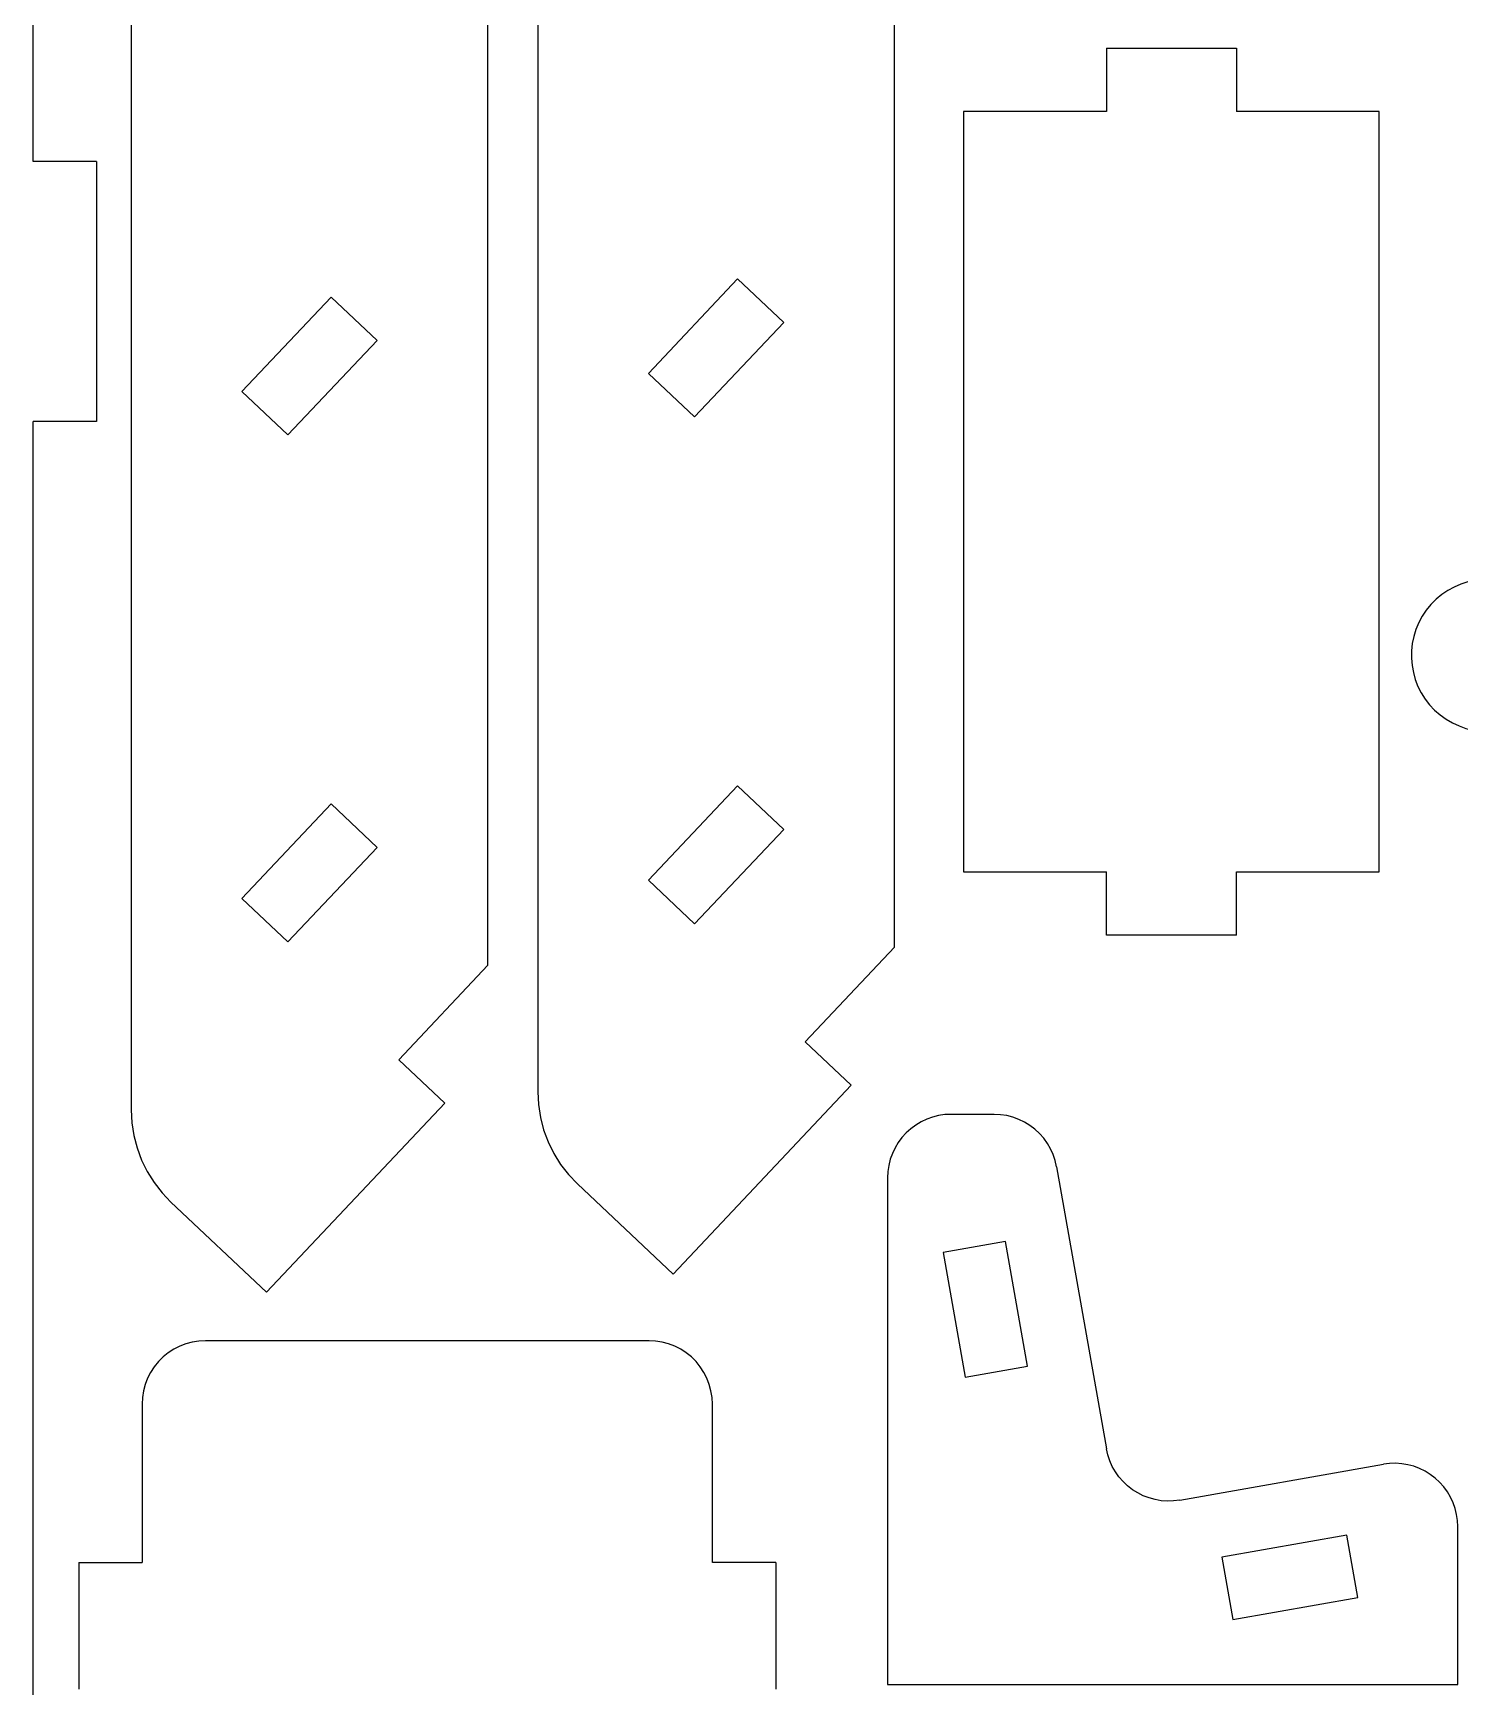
# Model space of a CAD drawing. Header units: millimetres. Extents: x -3928 to -434, y -548 to 1409.
# Drawn here: x -1954.5 to -1841.9, y 578.1 to 708.6 of the extents above; entities that cross this region are included whole.
import ezdxf

# ---------------------------------------------------------------- set-up
doc = ezdxf.new("R2010")
doc.units = ezdxf.units.MM
doc.header["$MEASUREMENT"] = 0
doc.layers.add('layer 1', color=7, linetype='Continuous')

msp = doc.modelspace()

# ---------------------------------------------------------------- linework, layer by layer
at = {"layer": 'layer 1', "color": 1, "lineweight": 25}
for points in [[(-1886.5045, 636.4513), (-1886.5045, 636.4513), (-1886.5045, 909.3735), (-1886.5045, 909.3735)], [(-1918.5906, 635.0244), (-1918.5906, 635.0244), (-1918.5906, 907.9466), (-1918.5906, 907.9466)], [(-1914.6512, 897.9696), (-1914.6512, 897.9696), (-1914.6512, 625.0474), (-1914.6512, 625.0474)], [(-1946.7374, 896.5427), (-1946.7374, 896.5427), (-1946.7374, 623.6205), (-1946.7374, 623.6205)], [(-1954.4801, 698.4439), (-1954.4801, 698.4439), (-1954.4801, 739.444), (-1954.4801, 739.444)], [(-1869.7678, 707.3929), (-1869.7678, 707.3929), (-1859.5179, 707.3929), (-1859.5179, 707.3929)], [(-1869.7678, 707.3929), (-1869.7678, 707.3929), (-1869.7678, 702.393), (-1869.7678, 702.393)], [(-1859.5179, 707.3929), (-1859.5179, 707.3929), (-1859.5179, 702.393), (-1859.5179, 702.393)], [(-1881.043, 702.393), (-1881.043, 702.393), (-1881.043, 642.3929), (-1881.043, 642.3929)], [(-1869.7678, 702.393), (-1869.7678, 702.393), (-1881.043, 702.393), (-1881.043, 702.393)], [(-1848.2428, 702.393), (-1848.2428, 702.393), (-1859.5179, 702.393), (-1859.5179, 702.393)], [(-1848.2428, 642.3929), (-1848.2428, 642.3929), (-1848.2428, 702.393), (-1848.2428, 702.393)], [(-1949.4802, 698.4439), (-1949.4802, 698.4439), (-1954.4801, 698.4439), (-1954.4801, 698.4439)], [(-1949.4802, 698.4439), (-1949.4802, 698.4439), (-1949.4802, 677.9439), (-1949.4802, 677.9439)], [(-1898.8771, 689.1852), (-1898.8771, 689.1852), (-1905.914, 681.7324), (-1905.914, 681.7324)], [(-1895.2414, 685.7527), (-1895.2414, 685.7527), (-1898.8771, 689.1852), (-1898.8771, 689.1852)], [(-1930.9633, 687.7587), (-1930.9633, 687.7587), (-1938.0001, 680.3055), (-1938.0001, 680.3055)], [(-1927.3279, 684.3262), (-1927.3279, 684.3262), (-1930.9633, 687.7587), (-1930.9633, 687.7587)], [(-1902.2783, 678.2999), (-1902.2783, 678.2999), (-1895.2414, 685.7527), (-1895.2414, 685.7527)], [(-1934.3644, 676.873), (-1934.3644, 676.873), (-1927.3279, 684.3262), (-1927.3279, 684.3262)], [(-1905.914, 681.7324), (-1905.914, 681.7324), (-1902.2783, 678.2999), (-1902.2783, 678.2999)], [(-1938.0001, 680.3055), (-1938.0001, 680.3055), (-1934.3644, 676.873), (-1934.3644, 676.873)], [(-1954.4801, 523.9441), (-1954.4801, 523.9441), (-1954.4801, 677.9439), (-1954.4801, 677.9439)], [(-1949.4802, 677.9439), (-1949.4802, 677.9439), (-1954.4801, 677.9439), (-1954.4801, 677.9439)], [(-1898.8771, 649.1855), (-1898.8771, 649.1855), (-1905.914, 641.7324), (-1905.914, 641.7324)], [(-1895.2414, 645.753), (-1895.2414, 645.753), (-1898.8771, 649.1855), (-1898.8771, 649.1855)], [(-1930.9633, 647.7586), (-1930.9633, 647.7586), (-1938.0001, 640.3055), (-1938.0001, 640.3055)], [(-1927.3279, 644.3261), (-1927.3279, 644.3261), (-1930.9633, 647.7586), (-1930.9633, 647.7586)], [(-1902.2783, 638.2998), (-1902.2783, 638.2998), (-1895.2414, 645.753), (-1895.2414, 645.753)], [(-1934.3644, 636.873), (-1934.3644, 636.873), (-1927.3279, 644.3261), (-1927.3279, 644.3261)], [(-1881.043, 642.3929), (-1881.043, 642.3929), (-1869.7678, 642.3929), (-1869.7678, 642.3929)], [(-1869.7678, 637.393), (-1869.7678, 637.393), (-1869.7678, 642.3929), (-1869.7678, 642.3929)], [(-1859.5179, 637.393), (-1859.5179, 637.393), (-1859.5179, 642.3929), (-1859.5179, 642.3929)], [(-1859.5179, 642.3929), (-1859.5179, 642.3929), (-1848.2428, 642.3929), (-1848.2428, 642.3929)], [(-1905.914, 641.7324), (-1905.914, 641.7324), (-1902.2783, 638.2998), (-1902.2783, 638.2998)], [(-1938.0001, 640.3055), (-1938.0001, 640.3055), (-1934.3644, 636.873), (-1934.3644, 636.873)], [(-1859.5179, 637.393), (-1859.5179, 637.393), (-1869.7678, 637.393), (-1869.7678, 637.393)], [(-1893.541, 628.9985), (-1893.541, 628.9985), (-1886.5045, 636.4513), (-1886.5045, 636.4513)], [(-1925.6271, 627.5716), (-1925.6271, 627.5716), (-1918.5906, 635.0244), (-1918.5906, 635.0244)], [(-1889.9053, 625.566), (-1889.9053, 625.566), (-1893.541, 628.9985), (-1893.541, 628.9985)], [(-1921.9914, 624.1391), (-1921.9914, 624.1391), (-1925.6271, 627.5716), (-1925.6271, 627.5716)], [(-1889.9053, 625.566), (-1889.9053, 625.566), (-1903.9786, 610.6597), (-1903.9786, 610.6597)], [(-1921.9914, 624.1391), (-1921.9914, 624.1391), (-1936.0651, 609.2328), (-1936.0651, 609.2328)], [(-1878.6253, 623.2646), (-1878.6253, 623.2646), (-1882.0455, 623.2646), (-1882.0455, 623.2646)], [(-1873.7012, 619.1328), (-1873.7012, 619.1328), (-1869.7769, 596.8771), (-1869.7769, 596.8771)], [(-1903.9786, 610.6597), (-1903.9786, 610.6597), (-1911.5161, 617.7759), (-1911.5161, 617.7759)], [(-1887.0454, 618.2646), (-1887.0454, 618.2646), (-1887.0454, 578.2646), (-1887.0454, 578.2646)], [(-1936.0651, 609.2328), (-1936.0651, 609.2328), (-1943.6022, 616.3491), (-1943.6022, 616.3491)], [(-1877.7398, 613.2428), (-1877.7398, 613.2428), (-1882.6639, 612.3747), (-1882.6639, 612.3747)], [(-1882.6639, 612.3747), (-1882.6639, 612.3747), (-1880.9275, 602.5265), (-1880.9275, 602.5265)], [(-1876.0035, 603.3947), (-1876.0035, 603.3947), (-1877.7398, 613.2428), (-1877.7398, 613.2428)], [(-1905.8725, 605.4062), (-1905.8725, 605.4062), (-1940.8726, 605.4062), (-1940.8726, 605.4062)], [(-1880.9275, 602.5265), (-1880.9275, 602.5265), (-1876.0035, 603.3947), (-1876.0035, 603.3947)], [(-1945.8726, 600.4063), (-1945.8726, 600.4063), (-1945.8726, 587.9063), (-1945.8726, 587.9063)], [(-1900.8726, 587.9063), (-1900.8726, 587.9063), (-1900.8726, 600.4063), (-1900.8726, 600.4063)], [(-1863.9847, 592.8212), (-1863.9847, 592.8212), (-1847.9139, 595.6551), (-1847.9139, 595.6551)], [(-1850.8063, 590.0678), (-1850.8063, 590.0678), (-1860.6545, 588.3314), (-1860.6545, 588.3314)], [(-1849.9381, 585.1437), (-1849.9381, 585.1437), (-1850.8063, 590.0678), (-1850.8063, 590.0678)], [(-1842.0454, 578.2646), (-1842.0454, 578.2646), (-1842.0454, 590.731), (-1842.0454, 590.731)], [(-1950.8728, 587.9063), (-1950.8728, 587.9063), (-1950.8728, 577.9065), (-1950.8728, 577.9065)], [(-1950.8728, 587.9063), (-1950.8728, 587.9063), (-1945.8726, 587.9063), (-1945.8726, 587.9063)], [(-1895.8727, 587.9063), (-1895.8727, 587.9063), (-1900.8726, 587.9063), (-1900.8726, 587.9063)], [(-1895.8727, 587.9063), (-1895.8727, 587.9063), (-1895.8727, 577.9065), (-1895.8727, 577.9065)], [(-1860.6545, 588.3314), (-1860.6545, 588.3314), (-1859.7863, 583.4074), (-1859.7863, 583.4074)], [(-1859.7863, 583.4074), (-1859.7863, 583.4074), (-1849.9381, 585.1437), (-1849.9381, 585.1437)], [(-1887.0454, 578.2646), (-1887.0454, 578.2646), (-1842.0454, 578.2646), (-1842.0454, 578.2646)]]:
    msp.add_open_spline(points, degree=3, dxfattribs=at)
for points, knots in [([(-1836.2999, 664.4158), (-1836.2999, 664.4158), (-1836.7892, 664.7199), (-1836.7892, 664.7199), (-1836.7892, 664.7199), (-1836.7892, 664.7199), (-1837.3056, 664.976), (-1837.3056, 664.976), (-1837.3056, 664.976), (-1837.3056, 664.976), (-1837.8443, 665.181), (-1837.8443, 665.181), (-1837.8443, 665.181), (-1837.8443, 665.181), (-1838.3999, 665.3334), (-1838.3999, 665.3334), (-1838.3999, 665.3334), (-1838.3999, 665.3334), (-1838.9679, 665.4318), (-1838.9679, 665.4318), (-1838.9679, 665.4318), (-1838.9679, 665.4318), (-1839.5426, 665.4755), (-1839.5426, 665.4755), (-1839.5426, 665.4755), (-1839.5426, 665.4755), (-1840.1187, 665.4636), (-1840.1187, 665.4636), (-1840.1187, 665.4636), (-1840.1187, 665.4636), (-1840.6909, 665.3965), (-1840.6909, 665.3965), (-1840.6909, 665.3965), (-1840.6909, 665.3965), (-1841.2543, 665.2752), (-1841.2543, 665.2752), (-1841.2543, 665.2752), (-1841.2543, 665.2752), (-1841.8032, 665.0998), (-1841.8032, 665.0998), (-1841.8032, 665.0998), (-1841.8032, 665.0998), (-1842.3331, 664.873), (-1842.3331, 664.873), (-1842.3331, 664.873), (-1842.3331, 664.873), (-1842.8386, 664.5961), (-1842.8386, 664.5961), (-1842.8386, 664.5961), (-1842.8386, 664.5961), (-1843.3152, 664.2722), (-1843.3152, 664.2722), (-1843.3152, 664.2722), (-1843.3152, 664.2722), (-1843.7583, 663.9039), (-1843.7583, 663.9039), (-1843.7583, 663.9039), (-1843.7583, 663.9039), (-1844.1643, 663.4951), (-1844.1643, 663.4951), (-1844.1643, 663.4951), (-1844.1643, 663.4951), (-1844.5291, 663.0491), (-1844.5291, 663.0491), (-1844.5291, 663.0491), (-1844.5291, 663.0491), (-1844.8498, 662.5701), (-1844.8498, 662.5701), (-1844.8498, 662.5701), (-1844.8498, 662.5701), (-1845.1225, 662.0624), (-1845.1225, 662.0624), (-1845.1225, 662.0624), (-1845.1225, 662.0624), (-1845.3454, 661.5311), (-1845.3454, 661.5311), (-1845.3454, 661.5311), (-1845.3454, 661.5311), (-1845.5165, 660.9808), (-1845.5165, 660.9808), (-1845.5165, 660.9808), (-1845.5165, 660.9808), (-1845.634, 660.4164), (-1845.634, 660.4164), (-1845.634, 660.4164), (-1845.634, 660.4164), (-1845.6968, 659.8438), (-1845.6968, 659.8438), (-1845.6968, 659.8438), (-1845.6968, 659.8438), (-1845.7042, 659.2674), (-1845.7042, 659.2674), (-1845.7042, 659.2674), (-1845.7042, 659.2674), (-1845.6562, 658.693), (-1845.6562, 658.693), (-1845.6562, 658.693), (-1845.6562, 658.693), (-1845.5536, 658.1261), (-1845.5536, 658.1261), (-1845.5536, 658.1261), (-1845.5536, 658.1261), (-1845.3969, 657.5716), (-1845.3969, 657.5716), (-1845.3969, 657.5716), (-1845.3969, 657.5716), (-1845.1877, 657.0346), (-1845.1877, 657.0346), (-1845.1877, 657.0346), (-1845.1877, 657.0346), (-1844.9281, 656.5199), (-1844.9281, 656.5199), (-1844.9281, 656.5199), (-1844.9281, 656.5199), (-1844.6205, 656.0327), (-1844.6205, 656.0327), (-1844.6205, 656.0327), (-1844.6205, 656.0327), (-1844.2673, 655.5773), (-1844.2673, 655.5773), (-1844.2673, 655.5773), (-1844.2673, 655.5773), (-1843.8719, 655.1579), (-1843.8719, 655.1579), (-1843.8719, 655.1579), (-1843.8719, 655.1579), (-1843.4383, 654.7786), (-1843.4383, 654.7786), (-1843.4383, 654.7786), (-1843.4383, 654.7786), (-1842.9702, 654.4421), (-1842.9702, 654.4421), (-1842.9702, 654.4421), (-1842.9702, 654.4421), (-1842.4721, 654.1524), (-1842.4721, 654.1524), (-1842.4721, 654.1524), (-1842.4721, 654.1524), (-1841.9485, 653.9118), (-1841.9485, 653.9118), (-1841.9485, 653.9118), (-1841.9485, 653.9118), (-1841.4042, 653.7224), (-1841.4042, 653.7224), (-1841.4042, 653.7224), (-1841.4042, 653.7224), (-1840.8443, 653.5862), (-1840.8443, 653.5862)], [0, 0, 0, 0, 0.02631579, 0.02631579, 0.02631579, 0.02631579, 0.05263158, 0.05263158, 0.05263158, 0.05263158, 0.07894737, 0.07894737, 0.07894737, 0.07894737, 0.10526316, 0.10526316, 0.10526316, 0.10526316, 0.13157895, 0.13157895, 0.13157895, 0.13157895, 0.15789474, 0.15789474, 0.15789474, 0.15789474, 0.18421053, 0.18421053, 0.18421053, 0.18421053, 0.21052632, 0.21052632, 0.21052632, 0.21052632, 0.23684211, 0.23684211, 0.23684211, 0.23684211, 0.26315789, 0.26315789, 0.26315789, 0.26315789, 0.28947368, 0.28947368, 0.28947368, 0.28947368, 0.31578947, 0.31578947, 0.31578947, 0.31578947, 0.34210526, 0.34210526, 0.34210526, 0.34210526, 0.36842105, 0.36842105, 0.36842105, 0.36842105, 0.39473684, 0.39473684, 0.39473684, 0.39473684, 0.42105263, 0.42105263, 0.42105263, 0.42105263, 0.44736842, 0.44736842, 0.44736842, 0.44736842, 0.47368421, 0.47368421, 0.47368421, 0.47368421, 0.5, 0.5, 0.5, 0.5, 0.52631579, 0.52631579, 0.52631579, 0.52631579, 0.55263158, 0.55263158, 0.55263158, 0.55263158, 0.57894737, 0.57894737, 0.57894737, 0.57894737, 0.60526316, 0.60526316, 0.60526316, 0.60526316, 0.63157895, 0.63157895, 0.63157895, 0.63157895, 0.65789474, 0.65789474, 0.65789474, 0.65789474, 0.68421053, 0.68421053, 0.68421053, 0.68421053, 0.71052632, 0.71052632, 0.71052632, 0.71052632, 0.73684211, 0.73684211, 0.73684211, 0.73684211, 0.76315789, 0.76315789, 0.76315789, 0.76315789, 0.78947368, 0.78947368, 0.78947368, 0.78947368, 0.81578947, 0.81578947, 0.81578947, 0.81578947, 0.84210526, 0.84210526, 0.84210526, 0.84210526, 0.86842105, 0.86842105, 0.86842105, 0.86842105, 0.89473684, 0.89473684, 0.89473684, 0.89473684, 0.92105263, 0.92105263, 0.92105263, 0.92105263, 0.94736842, 0.94736842, 0.94736842, 0.94736842, 1, 1, 1, 1]), ([(-1914.6512, 625.0474), (-1914.6512, 625.0474), (-1914.5994, 624.0314), (-1914.5994, 624.0314), (-1914.5994, 624.0314), (-1914.5994, 624.0314), (-1914.4449, 623.026), (-1914.4449, 623.026), (-1914.4449, 623.026), (-1914.4449, 623.026), (-1914.1887, 622.0417), (-1914.1887, 622.0417), (-1914.1887, 622.0417), (-1914.1887, 622.0417), (-1913.8338, 621.0882), (-1913.8338, 621.0882), (-1913.8338, 621.0882), (-1913.8338, 621.0882), (-1913.3844, 620.1759), (-1913.3844, 620.1759), (-1913.3844, 620.1759), (-1913.3844, 620.1759), (-1912.8443, 619.3137), (-1912.8443, 619.3137), (-1912.8443, 619.3137), (-1912.8443, 619.3137), (-1912.2192, 618.5111), (-1912.2192, 618.5111), (-1912.2192, 618.5111), (-1912.2192, 618.5111), (-1911.5161, 617.7759), (-1911.5161, 617.7759)], [0, 0, 0, 0, 0.11111111, 0.11111111, 0.11111111, 0.11111111, 0.22222222, 0.22222222, 0.22222222, 0.22222222, 0.33333333, 0.33333333, 0.33333333, 0.33333333, 0.44444444, 0.44444444, 0.44444444, 0.44444444, 0.55555556, 0.55555556, 0.55555556, 0.55555556, 0.66666667, 0.66666667, 0.66666667, 0.66666667, 0.77777778, 0.77777778, 0.77777778, 0.77777778, 1, 1, 1, 1]), ([(-1946.7374, 623.6205), (-1946.7374, 623.6205), (-1946.6855, 622.6045), (-1946.6855, 622.6045), (-1946.6855, 622.6045), (-1946.6855, 622.6045), (-1946.531, 621.5991), (-1946.531, 621.5991), (-1946.531, 621.5991), (-1946.531, 621.5991), (-1946.2749, 620.6148), (-1946.2749, 620.6148), (-1946.2749, 620.6148), (-1946.2749, 620.6148), (-1945.92, 619.6613), (-1945.92, 619.6613), (-1945.92, 619.6613), (-1945.92, 619.6613), (-1945.4705, 618.749), (-1945.4705, 618.749), (-1945.4705, 618.749), (-1945.4705, 618.749), (-1944.9304, 617.8868), (-1944.9304, 617.8868), (-1944.9304, 617.8868), (-1944.9304, 617.8868), (-1944.3053, 617.0842), (-1944.3053, 617.0842), (-1944.3053, 617.0842), (-1944.3053, 617.0842), (-1943.6022, 616.3491), (-1943.6022, 616.3491)], [0, 0, 0, 0, 0.11111111, 0.11111111, 0.11111111, 0.11111111, 0.22222222, 0.22222222, 0.22222222, 0.22222222, 0.33333333, 0.33333333, 0.33333333, 0.33333333, 0.44444444, 0.44444444, 0.44444444, 0.44444444, 0.55555556, 0.55555556, 0.55555556, 0.55555556, 0.66666667, 0.66666667, 0.66666667, 0.66666667, 0.77777778, 0.77777778, 0.77777778, 0.77777778, 1, 1, 1, 1]), ([(-1882.0455, 623.2646), (-1882.0455, 623.2646), (-1882.5355, 623.2406), (-1882.5355, 623.2406), (-1882.5355, 623.2406), (-1882.5355, 623.2406), (-1883.0209, 623.1686), (-1883.0209, 623.1686), (-1883.0209, 623.1686), (-1883.0209, 623.1686), (-1883.4968, 623.0494), (-1883.4968, 623.0494), (-1883.4968, 623.0494), (-1883.4968, 623.0494), (-1883.959, 622.8839), (-1883.959, 622.8839), (-1883.959, 622.8839), (-1883.959, 622.8839), (-1884.4024, 622.674), (-1884.4024, 622.674), (-1884.4024, 622.674), (-1884.4024, 622.674), (-1884.8233, 622.4218), (-1884.8233, 622.4218), (-1884.8233, 622.4218), (-1884.8233, 622.4218), (-1885.2173, 622.1297), (-1885.2173, 622.1297), (-1885.2173, 622.1297), (-1885.2173, 622.1297), (-1885.581, 621.8002), (-1885.581, 621.8002), (-1885.581, 621.8002), (-1885.581, 621.8002), (-1885.9105, 621.4365), (-1885.9105, 621.4365), (-1885.9105, 621.4365), (-1885.9105, 621.4365), (-1886.203, 621.0424), (-1886.203, 621.0424), (-1886.203, 621.0424), (-1886.203, 621.0424), (-1886.4552, 620.6215), (-1886.4552, 620.6215), (-1886.4552, 620.6215), (-1886.4552, 620.6215), (-1886.6648, 620.1781), (-1886.6648, 620.1781), (-1886.6648, 620.1781), (-1886.6648, 620.1781), (-1886.8302, 619.716), (-1886.8302, 619.716), (-1886.8302, 619.716), (-1886.8302, 619.716), (-1886.9495, 619.2401), (-1886.9495, 619.2401), (-1886.9495, 619.2401), (-1886.9495, 619.2401), (-1887.0214, 618.7546), (-1887.0214, 618.7546), (-1887.0214, 618.7546), (-1887.0214, 618.7546), (-1887.0454, 618.2646), (-1887.0454, 618.2646)], [0, 0, 0, 0, 0.05882353, 0.05882353, 0.05882353, 0.05882353, 0.11764706, 0.11764706, 0.11764706, 0.11764706, 0.17647059, 0.17647059, 0.17647059, 0.17647059, 0.23529412, 0.23529412, 0.23529412, 0.23529412, 0.29411765, 0.29411765, 0.29411765, 0.29411765, 0.35294118, 0.35294118, 0.35294118, 0.35294118, 0.41176471, 0.41176471, 0.41176471, 0.41176471, 0.47058824, 0.47058824, 0.47058824, 0.47058824, 0.52941176, 0.52941176, 0.52941176, 0.52941176, 0.58823529, 0.58823529, 0.58823529, 0.58823529, 0.64705882, 0.64705882, 0.64705882, 0.64705882, 0.70588235, 0.70588235, 0.70588235, 0.70588235, 0.76470588, 0.76470588, 0.76470588, 0.76470588, 0.82352941, 0.82352941, 0.82352941, 0.82352941, 0.88235294, 0.88235294, 0.88235294, 0.88235294, 1, 1, 1, 1]), ([(-1873.7012, 619.1328), (-1873.7012, 619.1328), (-1873.812, 619.6186), (-1873.812, 619.6186), (-1873.812, 619.6186), (-1873.812, 619.6186), (-1873.9711, 620.0913), (-1873.9711, 620.0913), (-1873.9711, 620.0913), (-1873.9711, 620.0913), (-1874.1761, 620.5457), (-1874.1761, 620.5457), (-1874.1761, 620.5457), (-1874.1761, 620.5457), (-1874.4251, 620.9771), (-1874.4251, 620.9771), (-1874.4251, 620.9771), (-1874.4251, 620.9771), (-1874.7162, 621.3821), (-1874.7162, 621.3821), (-1874.7162, 621.3821), (-1874.7162, 621.3821), (-1875.046, 621.7557), (-1875.046, 621.7557), (-1875.046, 621.7557), (-1875.046, 621.7557), (-1875.4115, 622.0947), (-1875.4115, 622.0947), (-1875.4115, 622.0947), (-1875.4115, 622.0947), (-1875.8087, 622.3957), (-1875.8087, 622.3957), (-1875.8087, 622.3957), (-1875.8087, 622.3957), (-1876.2338, 622.6557), (-1876.2338, 622.6557), (-1876.2338, 622.6557), (-1876.2338, 622.6557), (-1876.6833, 622.8719), (-1876.6833, 622.8719), (-1876.6833, 622.8719), (-1876.6833, 622.8719), (-1877.1514, 623.0423), (-1877.1514, 623.0423), (-1877.1514, 623.0423), (-1877.1514, 623.0423), (-1877.6347, 623.1654), (-1877.6347, 623.1654), (-1877.6347, 623.1654), (-1877.6347, 623.1654), (-1878.1276, 623.2399), (-1878.1276, 623.2399), (-1878.1276, 623.2399), (-1878.1276, 623.2399), (-1878.6253, 623.2646), (-1878.6253, 623.2646)], [0, 0, 0, 0, 0.06666667, 0.06666667, 0.06666667, 0.06666667, 0.13333333, 0.13333333, 0.13333333, 0.13333333, 0.2, 0.2, 0.2, 0.2, 0.26666667, 0.26666667, 0.26666667, 0.26666667, 0.33333333, 0.33333333, 0.33333333, 0.33333333, 0.4, 0.4, 0.4, 0.4, 0.46666667, 0.46666667, 0.46666667, 0.46666667, 0.53333333, 0.53333333, 0.53333333, 0.53333333, 0.6, 0.6, 0.6, 0.6, 0.66666667, 0.66666667, 0.66666667, 0.66666667, 0.73333333, 0.73333333, 0.73333333, 0.73333333, 0.8, 0.8, 0.8, 0.8, 0.86666667, 0.86666667, 0.86666667, 0.86666667, 1, 1, 1, 1]), ([(-1940.8726, 605.4062), (-1940.8726, 605.4062), (-1941.3955, 605.379), (-1941.3955, 605.379), (-1941.3955, 605.379), (-1941.3955, 605.379), (-1941.9123, 605.2972), (-1941.9123, 605.2972), (-1941.9123, 605.2972), (-1941.9123, 605.2972), (-1942.4178, 605.1617), (-1942.4178, 605.1617), (-1942.4178, 605.1617), (-1942.4178, 605.1617), (-1942.9064, 604.9741), (-1942.9064, 604.9741), (-1942.9064, 604.9741), (-1942.9064, 604.9741), (-1943.3728, 604.7363), (-1943.3728, 604.7363), (-1943.3728, 604.7363), (-1943.3728, 604.7363), (-1943.8116, 604.4512), (-1943.8116, 604.4512), (-1943.8116, 604.4512), (-1943.8116, 604.4512), (-1944.2184, 604.1221), (-1944.2184, 604.1221), (-1944.2184, 604.1221), (-1944.2184, 604.1221), (-1944.5884, 603.752), (-1944.5884, 603.752), (-1944.5884, 603.752), (-1944.5884, 603.752), (-1944.9176, 603.3453), (-1944.9176, 603.3453), (-1944.9176, 603.3453), (-1944.9176, 603.3453), (-1945.2026, 602.9064), (-1945.2026, 602.9064), (-1945.2026, 602.9064), (-1945.2026, 602.9064), (-1945.4404, 602.44), (-1945.4404, 602.44), (-1945.4404, 602.44), (-1945.4404, 602.44), (-1945.6281, 601.9515), (-1945.6281, 601.9515), (-1945.6281, 601.9515), (-1945.6281, 601.9515), (-1945.7636, 601.4459), (-1945.7636, 601.4459), (-1945.7636, 601.4459), (-1945.7636, 601.4459), (-1945.8454, 600.9291), (-1945.8454, 600.9291), (-1945.8454, 600.9291), (-1945.8454, 600.9291), (-1945.8726, 600.4063), (-1945.8726, 600.4063)], [0, 0, 0, 0, 0.0625, 0.0625, 0.0625, 0.0625, 0.125, 0.125, 0.125, 0.125, 0.1875, 0.1875, 0.1875, 0.1875, 0.25, 0.25, 0.25, 0.25, 0.3125, 0.3125, 0.3125, 0.3125, 0.375, 0.375, 0.375, 0.375, 0.4375, 0.4375, 0.4375, 0.4375, 0.5, 0.5, 0.5, 0.5, 0.5625, 0.5625, 0.5625, 0.5625, 0.625, 0.625, 0.625, 0.625, 0.6875, 0.6875, 0.6875, 0.6875, 0.75, 0.75, 0.75, 0.75, 0.8125, 0.8125, 0.8125, 0.8125, 0.875, 0.875, 0.875, 0.875, 1, 1, 1, 1]), ([(-1900.8726, 600.4063), (-1900.8726, 600.4063), (-1900.9001, 600.9291), (-1900.9001, 600.9291), (-1900.9001, 600.9291), (-1900.9001, 600.9291), (-1900.9819, 601.4459), (-1900.9819, 601.4459), (-1900.9819, 601.4459), (-1900.9819, 601.4459), (-1901.1174, 601.9515), (-1901.1174, 601.9515), (-1901.1174, 601.9515), (-1901.1174, 601.9515), (-1901.3051, 602.44), (-1901.3051, 602.44), (-1901.3051, 602.44), (-1901.3051, 602.44), (-1901.5425, 602.9064), (-1901.5425, 602.9064), (-1901.5425, 602.9064), (-1901.5425, 602.9064), (-1901.8275, 603.3453), (-1901.8275, 603.3453), (-1901.8275, 603.3453), (-1901.8275, 603.3453), (-1902.157, 603.752), (-1902.157, 603.752), (-1902.157, 603.752), (-1902.157, 603.752), (-1902.5271, 604.1221), (-1902.5271, 604.1221), (-1902.5271, 604.1221), (-1902.5271, 604.1221), (-1902.9339, 604.4512), (-1902.9339, 604.4512), (-1902.9339, 604.4512), (-1902.9339, 604.4512), (-1903.3727, 604.7363), (-1903.3727, 604.7363), (-1903.3727, 604.7363), (-1903.3727, 604.7363), (-1903.8391, 604.9741), (-1903.8391, 604.9741), (-1903.8391, 604.9741), (-1903.8391, 604.9741), (-1904.3277, 605.1617), (-1904.3277, 605.1617), (-1904.3277, 605.1617), (-1904.3277, 605.1617), (-1904.8332, 605.2972), (-1904.8332, 605.2972), (-1904.8332, 605.2972), (-1904.8332, 605.2972), (-1905.35, 605.379), (-1905.35, 605.379), (-1905.35, 605.379), (-1905.35, 605.379), (-1905.8725, 605.4062), (-1905.8725, 605.4062)], [0, 0, 0, 0, 0.0625, 0.0625, 0.0625, 0.0625, 0.125, 0.125, 0.125, 0.125, 0.1875, 0.1875, 0.1875, 0.1875, 0.25, 0.25, 0.25, 0.25, 0.3125, 0.3125, 0.3125, 0.3125, 0.375, 0.375, 0.375, 0.375, 0.4375, 0.4375, 0.4375, 0.4375, 0.5, 0.5, 0.5, 0.5, 0.5625, 0.5625, 0.5625, 0.5625, 0.625, 0.625, 0.625, 0.625, 0.6875, 0.6875, 0.6875, 0.6875, 0.75, 0.75, 0.75, 0.75, 0.8125, 0.8125, 0.8125, 0.8125, 0.875, 0.875, 0.875, 0.875, 1, 1, 1, 1]), ([(-1863.9847, 592.8212), (-1863.9847, 592.8212), (-1864.4715, 592.7599), (-1864.4715, 592.7599), (-1864.4715, 592.7599), (-1864.4715, 592.7599), (-1864.9619, 592.7465), (-1864.9619, 592.7465), (-1864.9619, 592.7465), (-1864.9619, 592.7465), (-1865.4515, 592.781), (-1865.4515, 592.781), (-1865.4515, 592.781), (-1865.4515, 592.781), (-1865.9352, 592.8639), (-1865.9352, 592.8639), (-1865.9352, 592.8639), (-1865.9352, 592.8639), (-1866.4083, 592.9934), (-1866.4083, 592.9934), (-1866.4083, 592.9934), (-1866.4083, 592.9934), (-1866.8665, 593.1687), (-1866.8665, 593.1687), (-1866.8665, 593.1687), (-1866.8665, 593.1687), (-1867.3057, 593.3882), (-1867.3057, 593.3882), (-1867.3057, 593.3882), (-1867.3057, 593.3882), (-1867.721, 593.6496), (-1867.721, 593.6496), (-1867.721, 593.6496), (-1867.721, 593.6496), (-1868.1087, 593.9505), (-1868.1087, 593.9505), (-1868.1087, 593.9505), (-1868.1087, 593.9505), (-1868.4646, 594.2877), (-1868.4646, 594.2877), (-1868.4646, 594.2877), (-1868.4646, 594.2877), (-1868.7863, 594.6585), (-1868.7863, 594.6585), (-1868.7863, 594.6585), (-1868.7863, 594.6585), (-1869.07, 595.0589), (-1869.07, 595.0589), (-1869.07, 595.0589), (-1869.07, 595.0589), (-1869.313, 595.4851), (-1869.313, 595.4851), (-1869.313, 595.4851), (-1869.313, 595.4851), (-1869.5131, 595.9331), (-1869.5131, 595.9331), (-1869.5131, 595.9331), (-1869.5131, 595.9331), (-1869.6683, 596.3984), (-1869.6683, 596.3984), (-1869.6683, 596.3984), (-1869.6683, 596.3984), (-1869.7769, 596.8771), (-1869.7769, 596.8771)], [0, 0, 0, 0, 0.05882353, 0.05882353, 0.05882353, 0.05882353, 0.11764706, 0.11764706, 0.11764706, 0.11764706, 0.17647059, 0.17647059, 0.17647059, 0.17647059, 0.23529412, 0.23529412, 0.23529412, 0.23529412, 0.29411765, 0.29411765, 0.29411765, 0.29411765, 0.35294118, 0.35294118, 0.35294118, 0.35294118, 0.41176471, 0.41176471, 0.41176471, 0.41176471, 0.47058824, 0.47058824, 0.47058824, 0.47058824, 0.52941176, 0.52941176, 0.52941176, 0.52941176, 0.58823529, 0.58823529, 0.58823529, 0.58823529, 0.64705882, 0.64705882, 0.64705882, 0.64705882, 0.70588235, 0.70588235, 0.70588235, 0.70588235, 0.76470588, 0.76470588, 0.76470588, 0.76470588, 0.82352941, 0.82352941, 0.82352941, 0.82352941, 0.88235294, 0.88235294, 0.88235294, 0.88235294, 1, 1, 1, 1]), ([(-1842.0454, 590.731), (-1842.0454, 590.731), (-1842.0691, 591.215), (-1842.0691, 591.215), (-1842.0691, 591.215), (-1842.0691, 591.215), (-1842.1393, 591.6945), (-1842.1393, 591.6945), (-1842.1393, 591.6945), (-1842.1393, 591.6945), (-1842.2557, 592.1651), (-1842.2557, 592.1651), (-1842.2557, 592.1651), (-1842.2557, 592.1651), (-1842.4169, 592.6219), (-1842.4169, 592.6219), (-1842.4169, 592.6219), (-1842.4169, 592.6219), (-1842.6219, 593.0611), (-1842.6219, 593.0611), (-1842.6219, 593.0611), (-1842.6219, 593.0611), (-1842.8681, 593.4785), (-1842.8681, 593.4785), (-1842.8681, 593.4785), (-1842.8681, 593.4785), (-1843.1535, 593.8701), (-1843.1535, 593.8701), (-1843.1535, 593.8701), (-1843.1535, 593.8701), (-1843.476, 594.232), (-1843.476, 594.232), (-1843.476, 594.232), (-1843.476, 594.232), (-1843.8316, 594.5611), (-1843.8316, 594.5611), (-1843.8316, 594.5611), (-1843.8316, 594.5611), (-1844.2175, 594.8543), (-1844.2175, 594.8543), (-1844.2175, 594.8543), (-1844.2175, 594.8543), (-1844.6299, 595.1087), (-1844.6299, 595.1087), (-1844.6299, 595.1087), (-1844.6299, 595.1087), (-1845.0652, 595.3221), (-1845.0652, 595.3221), (-1845.0652, 595.3221), (-1845.0652, 595.3221), (-1845.5189, 595.4921), (-1845.5189, 595.4921), (-1845.5189, 595.4921), (-1845.5189, 595.4921), (-1845.987, 595.6177), (-1845.987, 595.6177), (-1845.987, 595.6177), (-1845.987, 595.6177), (-1846.465, 595.6971), (-1846.465, 595.6971), (-1846.465, 595.6971), (-1846.465, 595.6971), (-1846.9487, 595.7299), (-1846.9487, 595.7299), (-1846.9487, 595.7299), (-1846.9487, 595.7299), (-1847.4331, 595.7158), (-1847.4331, 595.7158), (-1847.4331, 595.7158), (-1847.4331, 595.7158), (-1847.9139, 595.6551), (-1847.9139, 595.6551)], [0, 0, 0, 0, 0.05263158, 0.05263158, 0.05263158, 0.05263158, 0.10526316, 0.10526316, 0.10526316, 0.10526316, 0.15789474, 0.15789474, 0.15789474, 0.15789474, 0.21052632, 0.21052632, 0.21052632, 0.21052632, 0.26315789, 0.26315789, 0.26315789, 0.26315789, 0.31578947, 0.31578947, 0.31578947, 0.31578947, 0.36842105, 0.36842105, 0.36842105, 0.36842105, 0.42105263, 0.42105263, 0.42105263, 0.42105263, 0.47368421, 0.47368421, 0.47368421, 0.47368421, 0.52631579, 0.52631579, 0.52631579, 0.52631579, 0.57894737, 0.57894737, 0.57894737, 0.57894737, 0.63157895, 0.63157895, 0.63157895, 0.63157895, 0.68421053, 0.68421053, 0.68421053, 0.68421053, 0.73684211, 0.73684211, 0.73684211, 0.73684211, 0.78947368, 0.78947368, 0.78947368, 0.78947368, 0.84210526, 0.84210526, 0.84210526, 0.84210526, 0.89473684, 0.89473684, 0.89473684, 0.89473684, 1, 1, 1, 1]), ([(-1802.4981, 513.1299), (-1802.4981, 513.1299), (-1800.7286, 513.169), (-1800.7286, 513.169), (-1800.7286, 513.169), (-1800.7286, 513.169), (-1798.9629, 513.2862), (-1798.9629, 513.2862), (-1798.9629, 513.2862), (-1798.9629, 513.2862), (-1797.204, 513.4816), (-1797.204, 513.4816), (-1797.204, 513.4816), (-1797.204, 513.4816), (-1795.4552, 513.7546), (-1795.4552, 513.7546), (-1795.4552, 513.7546), (-1795.4552, 513.7546), (-1793.7203, 514.1046), (-1793.7203, 514.1046), (-1793.7203, 514.1046), (-1793.7203, 514.1046), (-1792.0026, 514.5311), (-1792.0026, 514.5311), (-1792.0026, 514.5311), (-1792.0026, 514.5311), (-1790.3057, 515.0331), (-1790.3057, 515.0331), (-1790.3057, 515.0331), (-1790.3057, 515.0331), (-1788.6325, 515.6099), (-1788.6325, 515.6099), (-1788.6325, 515.6099), (-1788.6325, 515.6099), (-1786.9865, 516.2597), (-1786.9865, 516.2597), (-1786.9865, 516.2597), (-1786.9865, 516.2597), (-1785.3707, 516.9819), (-1785.3707, 516.9819), (-1785.3707, 516.9819), (-1785.3707, 516.9819), (-1783.7885, 517.7749), (-1783.7885, 517.7749), (-1783.7885, 517.7749), (-1783.7885, 517.7749), (-1782.243, 518.6371), (-1782.243, 518.6371), (-1782.243, 518.6371), (-1782.243, 518.6371), (-1780.737, 519.567), (-1780.737, 519.567), (-1780.737, 519.567), (-1780.737, 519.567), (-1779.2737, 520.5622), (-1779.2737, 520.5622), (-1779.2737, 520.5622), (-1779.2737, 520.5622), (-1777.8559, 521.6212), (-1777.8559, 521.6212), (-1777.8559, 521.6212), (-1777.8559, 521.6212), (-1776.4864, 522.7424), (-1776.4864, 522.7424), (-1776.4864, 522.7424), (-1776.4864, 522.7424), (-1775.1677, 523.9224), (-1775.1677, 523.9224), (-1775.1677, 523.9224), (-1775.1677, 523.9224), (-1773.9026, 525.1599), (-1773.9026, 525.1599), (-1773.9026, 525.1599), (-1773.9026, 525.1599), (-1772.6933, 526.4522), (-1772.6933, 526.4522), (-1772.6933, 526.4522), (-1772.6933, 526.4522), (-1771.5426, 527.7966), (-1771.5426, 527.7966), (-1771.5426, 527.7966), (-1771.5426, 527.7966), (-1770.4521, 529.1908), (-1770.4521, 529.1908), (-1770.4521, 529.1908), (-1770.4521, 529.1908), (-1769.4248, 530.6319), (-1769.4248, 530.6319), (-1769.4248, 530.6319), (-1769.4248, 530.6319), (-1768.4617, 532.1167), (-1768.4617, 532.1167), (-1768.4617, 532.1167), (-1768.4617, 532.1167), (-1767.5657, 533.6428), (-1767.5657, 533.6428), (-1767.5657, 533.6428), (-1767.5657, 533.6428), (-1766.7381, 535.2071), (-1766.7381, 535.2071), (-1766.7381, 535.2071), (-1766.7381, 535.2071), (-1765.9803, 536.8062), (-1765.9803, 536.8062), (-1765.9803, 536.8062), (-1765.9803, 536.8062), (-1765.2938, 538.4378), (-1765.2938, 538.4378), (-1765.2938, 538.4378), (-1765.2938, 538.4378), (-1764.6803, 540.0976), (-1764.6803, 540.0976), (-1764.6803, 540.0976), (-1764.6803, 540.0976), (-1764.1409, 541.7832), (-1764.1409, 541.7832), (-1764.1409, 541.7832), (-1764.1409, 541.7832), (-1763.6767, 543.491), (-1763.6767, 543.491), (-1763.6767, 543.491), (-1763.6767, 543.491), (-1763.2883, 545.2175), (-1763.2883, 545.2175), (-1763.2883, 545.2175), (-1763.2883, 545.2175), (-1762.9768, 546.9599), (-1762.9768, 546.9599), (-1762.9768, 546.9599), (-1762.9768, 546.9599), (-1762.7425, 548.7139), (-1762.7425, 548.7139), (-1762.7425, 548.7139), (-1762.7425, 548.7139), (-1762.5859, 550.4767), (-1762.5859, 550.4767), (-1762.5859, 550.4767), (-1762.5859, 550.4767), (-1762.5079, 552.2448), (-1762.5079, 552.2448), (-1762.5079, 552.2448), (-1762.5079, 552.2448), (-1762.5079, 554.0147), (-1762.5079, 554.0147), (-1762.5079, 554.0147), (-1762.5079, 554.0147), (-1762.5859, 555.7825), (-1762.5859, 555.7825), (-1762.5859, 555.7825), (-1762.5859, 555.7825), (-1762.7425, 557.5457), (-1762.7425, 557.5457), (-1762.7425, 557.5457), (-1762.7425, 557.5457), (-1762.9768, 559.2997), (-1762.9768, 559.2997), (-1762.9768, 559.2997), (-1762.9768, 559.2997), (-1763.2883, 561.0417), (-1763.2883, 561.0417), (-1763.2883, 561.0417), (-1763.2883, 561.0417), (-1763.6767, 562.7685), (-1763.6767, 562.7685), (-1763.6767, 562.7685), (-1763.6767, 562.7685), (-1764.1409, 564.4763), (-1764.1409, 564.4763), (-1764.1409, 564.4763), (-1764.1409, 564.4763), (-1764.6803, 566.1619), (-1764.6803, 566.1619), (-1764.6803, 566.1619), (-1764.6803, 566.1619), (-1765.2938, 567.8217), (-1765.2938, 567.8217), (-1765.2938, 567.8217), (-1765.2938, 567.8217), (-1765.9803, 569.453), (-1765.9803, 569.453), (-1765.9803, 569.453), (-1765.9803, 569.453), (-1766.7381, 571.0525), (-1766.7381, 571.0525), (-1766.7381, 571.0525), (-1766.7381, 571.0525), (-1767.5657, 572.6167), (-1767.5657, 572.6167), (-1767.5657, 572.6167), (-1767.5657, 572.6167), (-1768.4617, 574.1428), (-1768.4617, 574.1428), (-1768.4617, 574.1428), (-1768.4617, 574.1428), (-1769.4248, 575.6276), (-1769.4248, 575.6276), (-1769.4248, 575.6276), (-1769.4248, 575.6276), (-1770.4521, 577.0687), (-1770.4521, 577.0687), (-1770.4521, 577.0687), (-1770.4521, 577.0687), (-1771.5426, 578.4626), (-1771.5426, 578.4626), (-1771.5426, 578.4626), (-1771.5426, 578.4626), (-1772.6933, 579.807), (-1772.6933, 579.807), (-1772.6933, 579.807), (-1772.6933, 579.807), (-1773.9026, 581.0992), (-1773.9026, 581.0992), (-1773.9026, 581.0992), (-1773.9026, 581.0992), (-1775.1677, 582.3368), (-1775.1677, 582.3368), (-1775.1677, 582.3368), (-1775.1677, 582.3368), (-1776.4864, 583.5172), (-1776.4864, 583.5172), (-1776.4864, 583.5172), (-1776.4864, 583.5172), (-1777.8559, 584.6379), (-1777.8559, 584.6379), (-1777.8559, 584.6379), (-1777.8559, 584.6379), (-1779.2737, 585.6973), (-1779.2737, 585.6973), (-1779.2737, 585.6973), (-1779.2737, 585.6973), (-1780.737, 586.6925), (-1780.737, 586.6925), (-1780.737, 586.6925), (-1780.737, 586.6925), (-1782.243, 587.6224), (-1782.243, 587.6224), (-1782.243, 587.6224), (-1782.243, 587.6224), (-1783.7885, 588.4846), (-1783.7885, 588.4846), (-1783.7885, 588.4846), (-1783.7885, 588.4846), (-1785.3707, 589.2773), (-1785.3707, 589.2773), (-1785.3707, 589.2773), (-1785.3707, 589.2773), (-1786.9865, 589.9998), (-1786.9865, 589.9998), (-1786.9865, 589.9998), (-1786.9865, 589.9998), (-1788.6325, 590.6496), (-1788.6325, 590.6496), (-1788.6325, 590.6496), (-1788.6325, 590.6496), (-1790.3057, 591.2264), (-1790.3057, 591.2264), (-1790.3057, 591.2264), (-1790.3057, 591.2264), (-1792.0026, 591.7284), (-1792.0026, 591.7284), (-1792.0026, 591.7284), (-1792.0026, 591.7284), (-1793.7203, 592.1549), (-1793.7203, 592.1549), (-1793.7203, 592.1549), (-1793.7203, 592.1549), (-1795.4552, 592.5049), (-1795.4552, 592.5049), (-1795.4552, 592.5049), (-1795.4552, 592.5049), (-1797.204, 592.7779), (-1797.204, 592.7779), (-1797.204, 592.7779), (-1797.204, 592.7779), (-1798.9629, 592.9734), (-1798.9629, 592.9734), (-1798.9629, 592.9734), (-1798.9629, 592.9734), (-1800.7286, 593.0905), (-1800.7286, 593.0905), (-1800.7286, 593.0905), (-1800.7286, 593.0905), (-1802.4981, 593.1296), (-1802.4981, 593.1296), (-1802.4981, 593.1296), (-1802.4981, 593.1296), (-1804.2673, 593.0905), (-1804.2673, 593.0905), (-1804.2673, 593.0905), (-1804.2673, 593.0905), (-1806.0333, 592.9734), (-1806.0333, 592.9734), (-1806.0333, 592.9734), (-1806.0333, 592.9734), (-1807.7922, 592.7779), (-1807.7922, 592.7779), (-1807.7922, 592.7779), (-1807.7922, 592.7779), (-1809.5406, 592.5049), (-1809.5406, 592.5049), (-1809.5406, 592.5049), (-1809.5406, 592.5049), (-1811.2756, 592.1549), (-1811.2756, 592.1549), (-1811.2756, 592.1549), (-1811.2756, 592.1549), (-1812.9932, 591.7284), (-1812.9932, 591.7284), (-1812.9932, 591.7284), (-1812.9932, 591.7284), (-1814.6901, 591.2264), (-1814.6901, 591.2264), (-1814.6901, 591.2264), (-1814.6901, 591.2264), (-1816.3633, 590.6496), (-1816.3633, 590.6496), (-1816.3633, 590.6496), (-1816.3633, 590.6496), (-1818.0094, 589.9998), (-1818.0094, 589.9998), (-1818.0094, 589.9998), (-1818.0094, 589.9998), (-1819.6251, 589.2773), (-1819.6251, 589.2773), (-1819.6251, 589.2773), (-1819.6251, 589.2773), (-1821.2073, 588.4846), (-1821.2073, 588.4846), (-1821.2073, 588.4846), (-1821.2073, 588.4846), (-1822.7528, 587.6224), (-1822.7528, 587.6224), (-1822.7528, 587.6224), (-1822.7528, 587.6224), (-1824.2588, 586.6925), (-1824.2588, 586.6925), (-1824.2588, 586.6925), (-1824.2588, 586.6925), (-1825.7222, 585.6973), (-1825.7222, 585.6973), (-1825.7222, 585.6973), (-1825.7222, 585.6973), (-1827.14, 584.6379), (-1827.14, 584.6379), (-1827.14, 584.6379), (-1827.14, 584.6379), (-1828.5095, 583.5172), (-1828.5095, 583.5172), (-1828.5095, 583.5172), (-1828.5095, 583.5172), (-1829.8281, 582.3368), (-1829.8281, 582.3368), (-1829.8281, 582.3368), (-1829.8281, 582.3368), (-1831.0932, 581.0992), (-1831.0932, 581.0992), (-1831.0932, 581.0992), (-1831.0932, 581.0992), (-1832.3025, 579.807), (-1832.3025, 579.807), (-1832.3025, 579.807), (-1832.3025, 579.807), (-1833.4533, 578.4626), (-1833.4533, 578.4626), (-1833.4533, 578.4626), (-1833.4533, 578.4626), (-1834.5437, 577.0687), (-1834.5437, 577.0687), (-1834.5437, 577.0687), (-1834.5437, 577.0687), (-1835.5714, 575.6276), (-1835.5714, 575.6276), (-1835.5714, 575.6276), (-1835.5714, 575.6276), (-1836.5341, 574.1428), (-1836.5341, 574.1428), (-1836.5341, 574.1428), (-1836.5341, 574.1428), (-1837.4302, 572.6167), (-1837.4302, 572.6167), (-1837.4302, 572.6167), (-1837.4302, 572.6167), (-1838.2581, 571.0525), (-1838.2581, 571.0525), (-1838.2581, 571.0525), (-1838.2581, 571.0525), (-1839.0159, 569.453), (-1839.0159, 569.453), (-1839.0159, 569.453), (-1839.0159, 569.453), (-1839.702, 567.8217), (-1839.702, 567.8217), (-1839.702, 567.8217), (-1839.702, 567.8217), (-1840.3155, 566.1619), (-1840.3155, 566.1619), (-1840.3155, 566.1619), (-1840.3155, 566.1619), (-1840.8549, 564.4763), (-1840.8549, 564.4763), (-1840.8549, 564.4763), (-1840.8549, 564.4763), (-1841.3192, 562.7685), (-1841.3192, 562.7685), (-1841.3192, 562.7685), (-1841.3192, 562.7685), (-1841.7076, 561.0417), (-1841.7076, 561.0417), (-1841.7076, 561.0417), (-1841.7076, 561.0417), (-1842.0191, 559.2997), (-1842.0191, 559.2997), (-1842.0191, 559.2997), (-1842.0191, 559.2997), (-1842.2533, 557.5457), (-1842.2533, 557.5457), (-1842.2533, 557.5457), (-1842.2533, 557.5457), (-1842.41, 555.7825), (-1842.41, 555.7825), (-1842.41, 555.7825), (-1842.41, 555.7825), (-1842.4883, 554.0147), (-1842.4883, 554.0147), (-1842.4883, 554.0147), (-1842.4883, 554.0147), (-1842.4883, 552.2448), (-1842.4883, 552.2448), (-1842.4883, 552.2448), (-1842.4883, 552.2448), (-1842.41, 550.4767), (-1842.41, 550.4767), (-1842.41, 550.4767), (-1842.41, 550.4767), (-1842.2533, 548.7139), (-1842.2533, 548.7139), (-1842.2533, 548.7139), (-1842.2533, 548.7139), (-1842.0191, 546.9599), (-1842.0191, 546.9599), (-1842.0191, 546.9599), (-1842.0191, 546.9599), (-1841.7076, 545.2175), (-1841.7076, 545.2175), (-1841.7076, 545.2175), (-1841.7076, 545.2175), (-1841.3192, 543.491), (-1841.3192, 543.491), (-1841.3192, 543.491), (-1841.3192, 543.491), (-1840.8549, 541.7832), (-1840.8549, 541.7832), (-1840.8549, 541.7832), (-1840.8549, 541.7832), (-1840.3155, 540.0976), (-1840.3155, 540.0976), (-1840.3155, 540.0976), (-1840.3155, 540.0976), (-1839.702, 538.4378), (-1839.702, 538.4378), (-1839.702, 538.4378), (-1839.702, 538.4378), (-1839.0159, 536.8062), (-1839.0159, 536.8062), (-1839.0159, 536.8062), (-1839.0159, 536.8062), (-1838.2581, 535.2071), (-1838.2581, 535.2071), (-1838.2581, 535.2071), (-1838.2581, 535.2071), (-1837.4302, 533.6428), (-1837.4302, 533.6428), (-1837.4302, 533.6428), (-1837.4302, 533.6428), (-1836.5341, 532.1167), (-1836.5341, 532.1167), (-1836.5341, 532.1167), (-1836.5341, 532.1167), (-1835.5714, 530.6319), (-1835.5714, 530.6319), (-1835.5714, 530.6319), (-1835.5714, 530.6319), (-1834.5437, 529.1908), (-1834.5437, 529.1908), (-1834.5437, 529.1908), (-1834.5437, 529.1908), (-1833.4533, 527.7966), (-1833.4533, 527.7966), (-1833.4533, 527.7966), (-1833.4533, 527.7966), (-1832.3025, 526.4522), (-1832.3025, 526.4522), (-1832.3025, 526.4522), (-1832.3025, 526.4522), (-1831.0932, 525.1599), (-1831.0932, 525.1599), (-1831.0932, 525.1599), (-1831.0932, 525.1599), (-1829.8281, 523.9224), (-1829.8281, 523.9224), (-1829.8281, 523.9224), (-1829.8281, 523.9224), (-1828.5095, 522.7424), (-1828.5095, 522.7424), (-1828.5095, 522.7424), (-1828.5095, 522.7424), (-1827.14, 521.6212), (-1827.14, 521.6212), (-1827.14, 521.6212), (-1827.14, 521.6212), (-1825.7222, 520.5622), (-1825.7222, 520.5622), (-1825.7222, 520.5622), (-1825.7222, 520.5622), (-1824.2588, 519.567), (-1824.2588, 519.567), (-1824.2588, 519.567), (-1824.2588, 519.567), (-1822.7528, 518.6371), (-1822.7528, 518.6371), (-1822.7528, 518.6371), (-1822.7528, 518.6371), (-1821.2073, 517.7749), (-1821.2073, 517.7749), (-1821.2073, 517.7749), (-1821.2073, 517.7749), (-1819.6251, 516.9819), (-1819.6251, 516.9819), (-1819.6251, 516.9819), (-1819.6251, 516.9819), (-1818.0094, 516.2597), (-1818.0094, 516.2597), (-1818.0094, 516.2597), (-1818.0094, 516.2597), (-1816.3633, 515.6099), (-1816.3633, 515.6099), (-1816.3633, 515.6099), (-1816.3633, 515.6099), (-1814.6901, 515.0331), (-1814.6901, 515.0331), (-1814.6901, 515.0331), (-1814.6901, 515.0331), (-1812.9932, 514.5311), (-1812.9932, 514.5311), (-1812.9932, 514.5311), (-1812.9932, 514.5311), (-1811.2756, 514.1046), (-1811.2756, 514.1046), (-1811.2756, 514.1046), (-1811.2756, 514.1046), (-1809.5406, 513.7546), (-1809.5406, 513.7546), (-1809.5406, 513.7546), (-1809.5406, 513.7546), (-1807.7922, 513.4816), (-1807.7922, 513.4816), (-1807.7922, 513.4816), (-1807.7922, 513.4816), (-1806.0333, 513.2862), (-1806.0333, 513.2862), (-1806.0333, 513.2862), (-1806.0333, 513.2862), (-1804.2673, 513.169), (-1804.2673, 513.169), (-1804.2673, 513.169), (-1804.2673, 513.169), (-1802.4981, 513.1299), (-1802.4981, 513.1299)], [0, 0, 0, 0, 0.00699301, 0.00699301, 0.00699301, 0.00699301, 0.01398601, 0.01398601, 0.01398601, 0.01398601, 0.02097902, 0.02097902, 0.02097902, 0.02097902, 0.02797203, 0.02797203, 0.02797203, 0.02797203, 0.03496503, 0.03496503, 0.03496503, 0.03496503, 0.04195804, 0.04195804, 0.04195804, 0.04195804, 0.04895105, 0.04895105, 0.04895105, 0.04895105, 0.05594406, 0.05594406, 0.05594406, 0.05594406, 0.06293706, 0.06293706, 0.06293706, 0.06293706, 0.06993007, 0.06993007, 0.06993007, 0.06993007, 0.07692308, 0.07692308, 0.07692308, 0.07692308, 0.08391608, 0.08391608, 0.08391608, 0.08391608, 0.09090909, 0.09090909, 0.09090909, 0.09090909, 0.0979021, 0.0979021, 0.0979021, 0.0979021, 0.1048951, 0.1048951, 0.1048951, 0.1048951, 0.11188811, 0.11188811, 0.11188811, 0.11188811, 0.11888112, 0.11888112, 0.11888112, 0.11888112, 0.12587413, 0.12587413, 0.12587413, 0.12587413, 0.13286713, 0.13286713, 0.13286713, 0.13286713, 0.13986014, 0.13986014, 0.13986014, 0.13986014, 0.14685315, 0.14685315, 0.14685315, 0.14685315, 0.15384615, 0.15384615, 0.15384615, 0.15384615, 0.16083916, 0.16083916, 0.16083916, 0.16083916, 0.16783217, 0.16783217, 0.16783217, 0.16783217, 0.17482517, 0.17482517, 0.17482517, 0.17482517, 0.18181818, 0.18181818, 0.18181818, 0.18181818, 0.18881119, 0.18881119, 0.18881119, 0.18881119, 0.1958042, 0.1958042, 0.1958042, 0.1958042, 0.2027972, 0.2027972, 0.2027972, 0.2027972, 0.20979021, 0.20979021, 0.20979021, 0.20979021, 0.21678322, 0.21678322, 0.21678322, 0.21678322, 0.22377622, 0.22377622, 0.22377622, 0.22377622, 0.23076923, 0.23076923, 0.23076923, 0.23076923, 0.23776224, 0.23776224, 0.23776224, 0.23776224, 0.24475524, 0.24475524, 0.24475524, 0.24475524, 0.25174825, 0.25174825, 0.25174825, 0.25174825, 0.25874126, 0.25874126, 0.25874126, 0.25874126, 0.26573427, 0.26573427, 0.26573427, 0.26573427, 0.27272727, 0.27272727, 0.27272727, 0.27272727, 0.27972028, 0.27972028, 0.27972028, 0.27972028, 0.28671329, 0.28671329, 0.28671329, 0.28671329, 0.29370629, 0.29370629, 0.29370629, 0.29370629, 0.3006993, 0.3006993, 0.3006993, 0.3006993, 0.30769231, 0.30769231, 0.30769231, 0.30769231, 0.31468531, 0.31468531, 0.31468531, 0.31468531, 0.32167832, 0.32167832, 0.32167832, 0.32167832, 0.32867133, 0.32867133, 0.32867133, 0.32867133, 0.33566434, 0.33566434, 0.33566434, 0.33566434, 0.34265734, 0.34265734, 0.34265734, 0.34265734, 0.34965035, 0.34965035, 0.34965035, 0.34965035, 0.35664336, 0.35664336, 0.35664336, 0.35664336, 0.36363636, 0.36363636, 0.36363636, 0.36363636, 0.37062937, 0.37062937, 0.37062937, 0.37062937, 0.37762238, 0.37762238, 0.37762238, 0.37762238, 0.38461538, 0.38461538, 0.38461538, 0.38461538, 0.39160839, 0.39160839, 0.39160839, 0.39160839, 0.3986014, 0.3986014, 0.3986014, 0.3986014, 0.40559441, 0.40559441, 0.40559441, 0.40559441, 0.41258741, 0.41258741, 0.41258741, 0.41258741, 0.41958042, 0.41958042, 0.41958042, 0.41958042, 0.42657343, 0.42657343, 0.42657343, 0.42657343, 0.43356643, 0.43356643, 0.43356643, 0.43356643, 0.44055944, 0.44055944, 0.44055944, 0.44055944, 0.44755245, 0.44755245, 0.44755245, 0.44755245, 0.45454545, 0.45454545, 0.45454545, 0.45454545, 0.46153846, 0.46153846, 0.46153846, 0.46153846, 0.46853147, 0.46853147, 0.46853147, 0.46853147, 0.47552448, 0.47552448, 0.47552448, 0.47552448, 0.48251748, 0.48251748, 0.48251748, 0.48251748, 0.48951049, 0.48951049, 0.48951049, 0.48951049, 0.4965035, 0.4965035, 0.4965035, 0.4965035, 0.5034965, 0.5034965, 0.5034965, 0.5034965, 0.51048951, 0.51048951, 0.51048951, 0.51048951, 0.51748252, 0.51748252, 0.51748252, 0.51748252, 0.52447552, 0.52447552, 0.52447552, 0.52447552, 0.53146853, 0.53146853, 0.53146853, 0.53146853, 0.53846154, 0.53846154, 0.53846154, 0.53846154, 0.54545455, 0.54545455, 0.54545455, 0.54545455, 0.55244755, 0.55244755, 0.55244755, 0.55244755, 0.55944056, 0.55944056, 0.55944056, 0.55944056, 0.56643357, 0.56643357, 0.56643357, 0.56643357, 0.57342657, 0.57342657, 0.57342657, 0.57342657, 0.58041958, 0.58041958, 0.58041958, 0.58041958, 0.58741259, 0.58741259, 0.58741259, 0.58741259, 0.59440559, 0.59440559, 0.59440559, 0.59440559, 0.6013986, 0.6013986, 0.6013986, 0.6013986, 0.60839161, 0.60839161, 0.60839161, 0.60839161, 0.61538462, 0.61538462, 0.61538462, 0.61538462, 0.62237762, 0.62237762, 0.62237762, 0.62237762, 0.62937063, 0.62937063, 0.62937063, 0.62937063, 0.63636364, 0.63636364, 0.63636364, 0.63636364, 0.64335664, 0.64335664, 0.64335664, 0.64335664, 0.65034965, 0.65034965, 0.65034965, 0.65034965, 0.65734266, 0.65734266, 0.65734266, 0.65734266, 0.66433566, 0.66433566, 0.66433566, 0.66433566, 0.67132867, 0.67132867, 0.67132867, 0.67132867, 0.67832168, 0.67832168, 0.67832168, 0.67832168, 0.68531469, 0.68531469, 0.68531469, 0.68531469, 0.69230769, 0.69230769, 0.69230769, 0.69230769, 0.6993007, 0.6993007, 0.6993007, 0.6993007, 0.70629371, 0.70629371, 0.70629371, 0.70629371, 0.71328671, 0.71328671, 0.71328671, 0.71328671, 0.72027972, 0.72027972, 0.72027972, 0.72027972, 0.72727273, 0.72727273, 0.72727273, 0.72727273, 0.73426573, 0.73426573, 0.73426573, 0.73426573, 0.74125874, 0.74125874, 0.74125874, 0.74125874, 0.74825175, 0.74825175, 0.74825175, 0.74825175, 0.75524476, 0.75524476, 0.75524476, 0.75524476, 0.76223776, 0.76223776, 0.76223776, 0.76223776, 0.76923077, 0.76923077, 0.76923077, 0.76923077, 0.77622378, 0.77622378, 0.77622378, 0.77622378, 0.78321678, 0.78321678, 0.78321678, 0.78321678, 0.79020979, 0.79020979, 0.79020979, 0.79020979, 0.7972028, 0.7972028, 0.7972028, 0.7972028, 0.8041958, 0.8041958, 0.8041958, 0.8041958, 0.81118881, 0.81118881, 0.81118881, 0.81118881, 0.81818182, 0.81818182, 0.81818182, 0.81818182, 0.82517483, 0.82517483, 0.82517483, 0.82517483, 0.83216783, 0.83216783, 0.83216783, 0.83216783, 0.83916084, 0.83916084, 0.83916084, 0.83916084, 0.84615385, 0.84615385, 0.84615385, 0.84615385, 0.85314685, 0.85314685, 0.85314685, 0.85314685, 0.86013986, 0.86013986, 0.86013986, 0.86013986, 0.86713287, 0.86713287, 0.86713287, 0.86713287, 0.87412587, 0.87412587, 0.87412587, 0.87412587, 0.88111888, 0.88111888, 0.88111888, 0.88111888, 0.88811189, 0.88811189, 0.88811189, 0.88811189, 0.8951049, 0.8951049, 0.8951049, 0.8951049, 0.9020979, 0.9020979, 0.9020979, 0.9020979, 0.90909091, 0.90909091, 0.90909091, 0.90909091, 0.91608392, 0.91608392, 0.91608392, 0.91608392, 0.92307692, 0.92307692, 0.92307692, 0.92307692, 0.93006993, 0.93006993, 0.93006993, 0.93006993, 0.93706294, 0.93706294, 0.93706294, 0.93706294, 0.94405594, 0.94405594, 0.94405594, 0.94405594, 0.95104895, 0.95104895, 0.95104895, 0.95104895, 0.95804196, 0.95804196, 0.95804196, 0.95804196, 0.96503497, 0.96503497, 0.96503497, 0.96503497, 0.97202797, 0.97202797, 0.97202797, 0.97202797, 0.97902098, 0.97902098, 0.97902098, 0.97902098, 0.98601399, 0.98601399, 0.98601399, 0.98601399, 1, 1, 1, 1])]:
    msp.add_open_spline(points, degree=3, knots=knots, dxfattribs=at)

doc.saveas('drawing.dxf')
